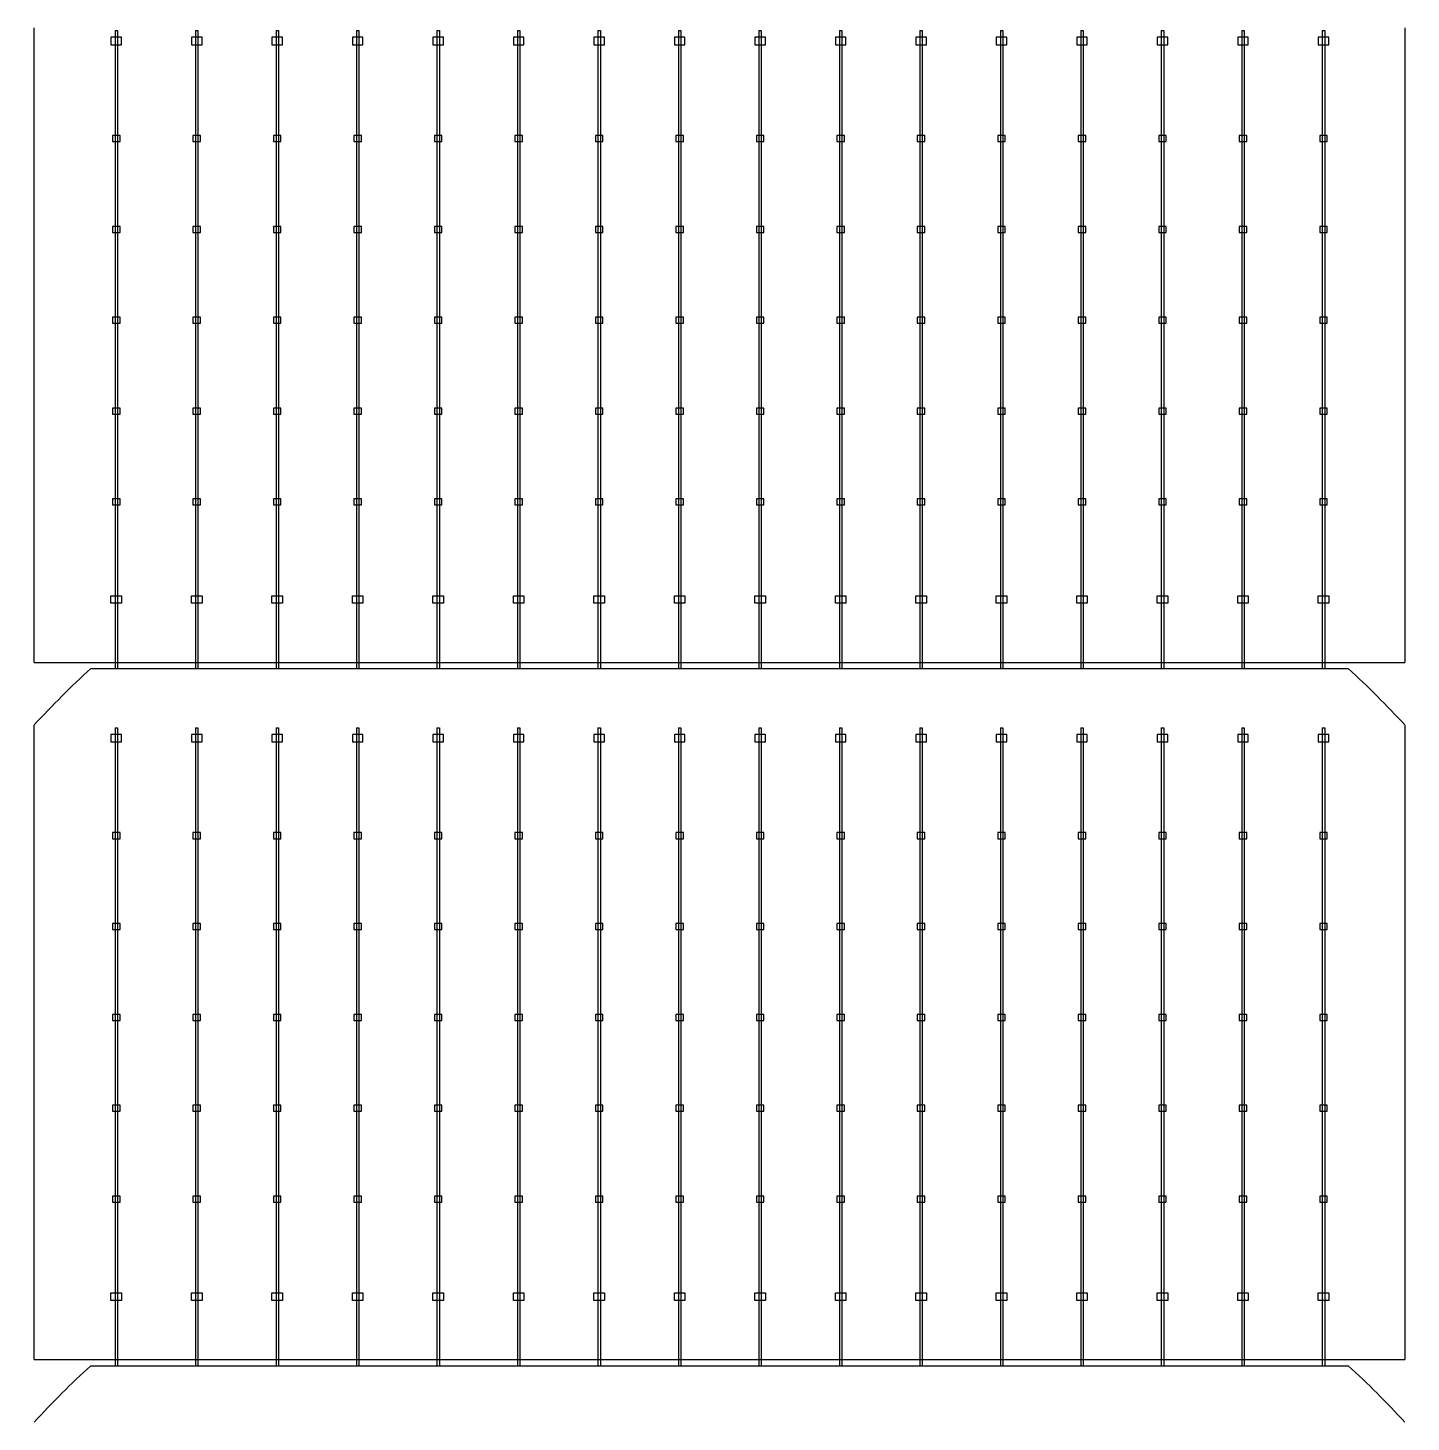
# Model space of a CAD drawing. Header units: millimetres. Extents: x 10297564 to 11610295, y -9287743 to -8409454.
# Drawn here: x 10669964 to 10671439, y -9202098 to -9200612 of the extents above; entities that cross this region are included whole.
import ezdxf

# ---------------------------------------------------------------- set-up
doc = ezdxf.new("R2010")
doc.units = ezdxf.units.MM
doc.header["$LTSCALE"] = 100
doc.layers.add('TEXTLINE', color=1, linetype='Continuous')

# ---------------------------------------------------------------- blocks, each defined once
blk = doc.blocks.new('635W')
for p, q in [((10686473.86, -10025691.11), (10686473.86, -10025775.92)), ((10686474.18, -10025691.11), (10686474.18, -10025775.92)), ((10686484.56, -10025691.11), (10686484.56, -10025775.92)), ((10686484.88, -10025691.11), (10686484.88, -10025775.92)), ((10686495.26, -10025691.11), (10686495.26, -10025775.92)), ((10686495.58, -10025691.11), (10686495.58, -10025775.92)), ((10686505.96, -10025691.11), (10686505.96, -10025775.92)), ((10686506.28, -10025691.11), (10686506.28, -10025775.92)), ((10686516.66, -10025691.11), (10686516.66, -10025775.92)), ((10686516.98, -10025691.11), (10686516.98, -10025775.92)), ((10686527.36, -10025691.11), (10686527.36, -10025775.92)), ((10686527.68, -10025691.11), (10686527.68, -10025775.92)), ((10686538.06, -10025691.11), (10686538.06, -10025775.92)), ((10686538.38, -10025691.11), (10686538.38, -10025775.92)), ((10686548.76, -10025691.11), (10686548.76, -10025775.92)), ((10686549.08, -10025691.11), (10686549.08, -10025775.92)), ((10686559.46, -10025691.11), (10686559.46, -10025775.92)), ((10686559.78, -10025691.11), (10686559.78, -10025775.92)), ((10686570.16, -10025691.11), (10686570.16, -10025775.92)), ((10686570.48, -10025691.11), (10686570.48, -10025775.92)), ((10686580.86, -10025691.11), (10686580.86, -10025775.92)), ((10686581.18, -10025691.11), (10686581.18, -10025775.92)), ((10686591.56, -10025691.11), (10686591.56, -10025775.92)), ((10686591.88, -10025691.11), (10686591.88, -10025775.92)), ((10686602.26, -10025691.11), (10686602.26, -10025775.92)), ((10686602.58, -10025691.11), (10686602.58, -10025775.92)), ((10686612.96, -10025691.11), (10686612.96, -10025775.92)), ((10686613.28, -10025691.11), (10686613.28, -10025775.92)), ((10686623.66, -10025691.11), (10686623.66, -10025775.92)), ((10686623.98, -10025691.11), (10686623.98, -10025775.92)), ((10686634.36, -10025691.11), (10686634.36, -10025775.92)), ((10686634.68, -10025691.11), (10686634.68, -10025775.92)), ((10686463.12, -10025775.11), (10686645.32, -10025775.11)), ((10686473.86, -10025783.79), (10686473.86, -10025868.59)), ((10686474.18, -10025783.79), (10686474.18, -10025868.59)), ((10686484.56, -10025783.79), (10686484.56, -10025868.59)), ((10686484.88, -10025783.79), (10686484.88, -10025868.59)), ((10686495.26, -10025783.79), (10686495.26, -10025868.59)), ((10686495.58, -10025783.79), (10686495.58, -10025868.59)), ((10686505.96, -10025783.79), (10686505.96, -10025868.59)), ((10686506.28, -10025783.79), (10686506.28, -10025868.59)), ((10686516.66, -10025783.79), (10686516.66, -10025868.59)), ((10686516.98, -10025783.79), (10686516.98, -10025868.59)), ((10686527.36, -10025783.79), (10686527.36, -10025868.59)), ((10686527.68, -10025783.79), (10686527.68, -10025868.59)), ((10686538.06, -10025783.79), (10686538.06, -10025868.59)), ((10686538.38, -10025783.79), (10686538.38, -10025868.59)), ((10686548.76, -10025783.79), (10686548.76, -10025868.59)), ((10686549.08, -10025783.79), (10686549.08, -10025868.59)), ((10686559.46, -10025783.79), (10686559.46, -10025868.59)), ((10686559.78, -10025783.79), (10686559.78, -10025868.59)), ((10686570.16, -10025783.79), (10686570.16, -10025868.59)), ((10686570.48, -10025783.79), (10686570.48, -10025868.59)), ((10686580.86, -10025783.79), (10686580.86, -10025868.59)), ((10686581.18, -10025783.79), (10686581.18, -10025868.59)), ((10686591.56, -10025783.79), (10686591.56, -10025868.59)), ((10686591.88, -10025783.79), (10686591.88, -10025868.59)), ((10686602.26, -10025783.79), (10686602.26, -10025868.59)), ((10686602.58, -10025783.79), (10686602.58, -10025868.59)), ((10686612.96, -10025783.79), (10686612.96, -10025868.59)), ((10686613.28, -10025783.79), (10686613.28, -10025868.59)), ((10686623.66, -10025783.79), (10686623.66, -10025868.59)), ((10686623.98, -10025783.79), (10686623.98, -10025868.59)), ((10686634.36, -10025783.79), (10686634.36, -10025868.59)), ((10686634.68, -10025783.79), (10686634.68, -10025868.59)), ((10686463.12, -10025867.79), (10686645.32, -10025867.79))]:
    blk.add_line(p, q)
for points in [[(10686463.12, -10025775.11), (10686463.12, -10025690.74)], [(10686645.32, -10025690.74), (10686645.32, -10025775.11)], [(10686473.86, -10025691.11), (10686474.18, -10025691.11)], [(10686484.56, -10025691.11), (10686484.88, -10025691.11)], [(10686495.26, -10025691.11), (10686495.58, -10025691.11)], [(10686505.96, -10025691.11), (10686506.28, -10025691.11)], [(10686516.66, -10025691.11), (10686516.98, -10025691.11)], [(10686527.36, -10025691.11), (10686527.68, -10025691.11)], [(10686538.06, -10025691.11), (10686538.38, -10025691.11)], [(10686548.76, -10025691.11), (10686549.08, -10025691.11)], [(10686559.46, -10025691.11), (10686559.78, -10025691.11)], [(10686570.16, -10025691.11), (10686570.48, -10025691.11)], [(10686580.86, -10025691.11), (10686581.18, -10025691.11)], [(10686591.56, -10025691.11), (10686591.88, -10025691.11)], [(10686602.26, -10025691.11), (10686602.58, -10025691.11)], [(10686612.96, -10025691.11), (10686613.28, -10025691.11)], [(10686623.66, -10025691.11), (10686623.98, -10025691.11)], [(10686634.36, -10025691.11), (10686634.68, -10025691.11)], [(10686470.63, -10025775.91), (10686637.82, -10025775.91)], [(10686463.12, -10025867.79), (10686463.12, -10025783.42)], [(10686645.32, -10025783.42), (10686645.32, -10025867.79)], [(10686473.86, -10025783.79), (10686474.18, -10025783.79)], [(10686484.56, -10025783.79), (10686484.88, -10025783.79)], [(10686495.26, -10025783.79), (10686495.58, -10025783.79)], [(10686505.96, -10025783.79), (10686506.28, -10025783.79)], [(10686516.66, -10025783.79), (10686516.98, -10025783.79)], [(10686527.36, -10025783.79), (10686527.68, -10025783.79)], [(10686538.06, -10025783.79), (10686538.38, -10025783.79)], [(10686548.76, -10025783.79), (10686549.08, -10025783.79)], [(10686559.46, -10025783.79), (10686559.78, -10025783.79)], [(10686570.16, -10025783.79), (10686570.48, -10025783.79)], [(10686580.86, -10025783.79), (10686581.18, -10025783.79)], [(10686591.56, -10025783.79), (10686591.88, -10025783.79)], [(10686602.26, -10025783.79), (10686602.58, -10025783.79)], [(10686612.96, -10025783.79), (10686613.28, -10025783.79)], [(10686623.66, -10025783.79), (10686623.98, -10025783.79)], [(10686634.36, -10025783.79), (10686634.68, -10025783.79)], [(10686470.63, -10025868.59), (10686637.82, -10025868.59)]]:
    blk.add_lwpolyline(points)
for points in [[(10686474.72, -10025692.98), (10686474.72, -10025691.98), (10686473.32, -10025691.98), (10686473.32, -10025692.98)], [(10686485.42, -10025692.98), (10686485.42, -10025691.98), (10686484.02, -10025691.98), (10686484.02, -10025692.98)], [(10686496.12, -10025692.98), (10686496.12, -10025691.98), (10686494.72, -10025691.98), (10686494.72, -10025692.98)], [(10686506.82, -10025692.98), (10686506.82, -10025691.98), (10686505.42, -10025691.98), (10686505.42, -10025692.98)], [(10686517.52, -10025692.98), (10686517.52, -10025691.98), (10686516.12, -10025691.98), (10686516.12, -10025692.98)], [(10686528.22, -10025692.98), (10686528.22, -10025691.98), (10686526.82, -10025691.98), (10686526.82, -10025692.98)], [(10686538.92, -10025692.98), (10686538.92, -10025691.98), (10686537.52, -10025691.98), (10686537.52, -10025692.98)], [(10686549.62, -10025692.98), (10686549.62, -10025691.98), (10686548.22, -10025691.98), (10686548.22, -10025692.98)], [(10686560.32, -10025692.98), (10686560.32, -10025691.98), (10686558.92, -10025691.98), (10686558.92, -10025692.98)], [(10686571.02, -10025692.98), (10686571.02, -10025691.98), (10686569.62, -10025691.98), (10686569.62, -10025692.98)], [(10686581.72, -10025692.98), (10686581.72, -10025691.98), (10686580.32, -10025691.98), (10686580.32, -10025692.98)], [(10686592.42, -10025692.98), (10686592.42, -10025691.98), (10686591.02, -10025691.98), (10686591.02, -10025692.98)], [(10686603.12, -10025692.98), (10686603.12, -10025691.98), (10686601.72, -10025691.98), (10686601.72, -10025692.98)], [(10686613.82, -10025692.98), (10686613.82, -10025691.98), (10686612.42, -10025691.98), (10686612.42, -10025692.98)], [(10686624.52, -10025692.98), (10686624.52, -10025691.98), (10686623.12, -10025691.98), (10686623.12, -10025692.98)], [(10686635.22, -10025692.98), (10686635.22, -10025691.98), (10686633.82, -10025691.98), (10686633.82, -10025692.98)], [(10686473.52, -10025705.85), (10686474.52, -10025705.85), (10686474.52, -10025705.05), (10686473.52, -10025705.05)], [(10686484.22, -10025705.85), (10686485.22, -10025705.85), (10686485.22, -10025705.05), (10686484.22, -10025705.05)], [(10686494.92, -10025705.85), (10686495.92, -10025705.85), (10686495.92, -10025705.05), (10686494.92, -10025705.05)], [(10686505.62, -10025705.85), (10686506.62, -10025705.85), (10686506.62, -10025705.05), (10686505.62, -10025705.05)], [(10686516.32, -10025705.85), (10686517.32, -10025705.85), (10686517.32, -10025705.05), (10686516.32, -10025705.05)], [(10686527.02, -10025705.85), (10686528.02, -10025705.85), (10686528.02, -10025705.05), (10686527.02, -10025705.05)], [(10686537.72, -10025705.85), (10686538.72, -10025705.85), (10686538.72, -10025705.05), (10686537.72, -10025705.05)], [(10686548.42, -10025705.85), (10686549.42, -10025705.85), (10686549.42, -10025705.05), (10686548.42, -10025705.05)], [(10686559.12, -10025705.85), (10686560.12, -10025705.85), (10686560.12, -10025705.05), (10686559.12, -10025705.05)], [(10686569.82, -10025705.85), (10686570.82, -10025705.85), (10686570.82, -10025705.05), (10686569.82, -10025705.05)], [(10686580.52, -10025705.85), (10686581.52, -10025705.85), (10686581.52, -10025705.05), (10686580.52, -10025705.05)], [(10686591.22, -10025705.85), (10686592.22, -10025705.85), (10686592.22, -10025705.05), (10686591.22, -10025705.05)], [(10686601.92, -10025705.85), (10686602.92, -10025705.85), (10686602.92, -10025705.05), (10686601.92, -10025705.05)], [(10686612.62, -10025705.85), (10686613.62, -10025705.85), (10686613.62, -10025705.05), (10686612.62, -10025705.05)], [(10686623.32, -10025705.85), (10686624.32, -10025705.85), (10686624.32, -10025705.05), (10686623.32, -10025705.05)], [(10686634.02, -10025705.85), (10686635.02, -10025705.85), (10686635.02, -10025705.05), (10686634.02, -10025705.05)], [(10686473.52, -10025717.93), (10686474.52, -10025717.93), (10686474.52, -10025717.13), (10686473.52, -10025717.13)], [(10686484.22, -10025717.93), (10686485.22, -10025717.93), (10686485.22, -10025717.13), (10686484.22, -10025717.13)], [(10686494.92, -10025717.93), (10686495.92, -10025717.93), (10686495.92, -10025717.13), (10686494.92, -10025717.13)], [(10686505.62, -10025717.93), (10686506.62, -10025717.93), (10686506.62, -10025717.13), (10686505.62, -10025717.13)], [(10686516.32, -10025717.93), (10686517.32, -10025717.93), (10686517.32, -10025717.13), (10686516.32, -10025717.13)], [(10686527.02, -10025717.93), (10686528.02, -10025717.93), (10686528.02, -10025717.13), (10686527.02, -10025717.13)], [(10686537.72, -10025717.93), (10686538.72, -10025717.93), (10686538.72, -10025717.13), (10686537.72, -10025717.13)], [(10686548.42, -10025717.93), (10686549.42, -10025717.93), (10686549.42, -10025717.13), (10686548.42, -10025717.13)], [(10686559.12, -10025717.93), (10686560.12, -10025717.93), (10686560.12, -10025717.13), (10686559.12, -10025717.13)], [(10686569.82, -10025717.93), (10686570.82, -10025717.93), (10686570.82, -10025717.13), (10686569.82, -10025717.13)], [(10686580.52, -10025717.93), (10686581.52, -10025717.93), (10686581.52, -10025717.13), (10686580.52, -10025717.13)], [(10686591.22, -10025717.93), (10686592.22, -10025717.93), (10686592.22, -10025717.13), (10686591.22, -10025717.13)], [(10686601.92, -10025717.93), (10686602.92, -10025717.93), (10686602.92, -10025717.13), (10686601.92, -10025717.13)], [(10686612.62, -10025717.93), (10686613.62, -10025717.93), (10686613.62, -10025717.13), (10686612.62, -10025717.13)], [(10686623.32, -10025717.93), (10686624.32, -10025717.93), (10686624.32, -10025717.13), (10686623.32, -10025717.13)], [(10686634.02, -10025717.93), (10686635.02, -10025717.93), (10686635.02, -10025717.13), (10686634.02, -10025717.13)], [(10686473.52, -10025730.01), (10686474.52, -10025730.01), (10686474.52, -10025729.21), (10686473.52, -10025729.21)], [(10686484.22, -10025730.01), (10686485.22, -10025730.01), (10686485.22, -10025729.21), (10686484.22, -10025729.21)], [(10686494.92, -10025730.01), (10686495.92, -10025730.01), (10686495.92, -10025729.21), (10686494.92, -10025729.21)], [(10686505.62, -10025730.01), (10686506.62, -10025730.01), (10686506.62, -10025729.21), (10686505.62, -10025729.21)], [(10686516.32, -10025730.01), (10686517.32, -10025730.01), (10686517.32, -10025729.21), (10686516.32, -10025729.21)], [(10686527.02, -10025730.01), (10686528.02, -10025730.01), (10686528.02, -10025729.21), (10686527.02, -10025729.21)], [(10686537.72, -10025730.01), (10686538.72, -10025730.01), (10686538.72, -10025729.21), (10686537.72, -10025729.21)], [(10686548.42, -10025730.01), (10686549.42, -10025730.01), (10686549.42, -10025729.21), (10686548.42, -10025729.21)], [(10686559.12, -10025730.01), (10686560.12, -10025730.01), (10686560.12, -10025729.21), (10686559.12, -10025729.21)], [(10686569.82, -10025730.01), (10686570.82, -10025730.01), (10686570.82, -10025729.21), (10686569.82, -10025729.21)], [(10686580.52, -10025730.01), (10686581.52, -10025730.01), (10686581.52, -10025729.21), (10686580.52, -10025729.21)], [(10686591.22, -10025730.01), (10686592.22, -10025730.01), (10686592.22, -10025729.21), (10686591.22, -10025729.21)], [(10686601.92, -10025730.01), (10686602.92, -10025730.01), (10686602.92, -10025729.21), (10686601.92, -10025729.21)], [(10686612.62, -10025730.01), (10686613.62, -10025730.01), (10686613.62, -10025729.21), (10686612.62, -10025729.21)], [(10686623.32, -10025730.01), (10686624.32, -10025730.01), (10686624.32, -10025729.21), (10686623.32, -10025729.21)], [(10686634.02, -10025730.01), (10686635.02, -10025730.01), (10686635.02, -10025729.21), (10686634.02, -10025729.21)], [(10686473.52, -10025742.09), (10686474.52, -10025742.09), (10686474.52, -10025741.29), (10686473.52, -10025741.29)], [(10686484.22, -10025742.09), (10686485.22, -10025742.09), (10686485.22, -10025741.29), (10686484.22, -10025741.29)], [(10686494.92, -10025742.09), (10686495.92, -10025742.09), (10686495.92, -10025741.29), (10686494.92, -10025741.29)], [(10686505.62, -10025742.09), (10686506.62, -10025742.09), (10686506.62, -10025741.29), (10686505.62, -10025741.29)], [(10686516.32, -10025742.09), (10686517.32, -10025742.09), (10686517.32, -10025741.29), (10686516.32, -10025741.29)], [(10686527.02, -10025742.09), (10686528.02, -10025742.09), (10686528.02, -10025741.29), (10686527.02, -10025741.29)], [(10686537.72, -10025742.09), (10686538.72, -10025742.09), (10686538.72, -10025741.29), (10686537.72, -10025741.29)], [(10686548.42, -10025742.09), (10686549.42, -10025742.09), (10686549.42, -10025741.29), (10686548.42, -10025741.29)], [(10686559.12, -10025742.09), (10686560.12, -10025742.09), (10686560.12, -10025741.29), (10686559.12, -10025741.29)], [(10686569.82, -10025742.09), (10686570.82, -10025742.09), (10686570.82, -10025741.29), (10686569.82, -10025741.29)], [(10686580.52, -10025742.09), (10686581.52, -10025742.09), (10686581.52, -10025741.29), (10686580.52, -10025741.29)], [(10686591.22, -10025742.09), (10686592.22, -10025742.09), (10686592.22, -10025741.29), (10686591.22, -10025741.29)], [(10686601.92, -10025742.09), (10686602.92, -10025742.09), (10686602.92, -10025741.29), (10686601.92, -10025741.29)], [(10686612.62, -10025742.09), (10686613.62, -10025742.09), (10686613.62, -10025741.29), (10686612.62, -10025741.29)], [(10686623.32, -10025742.09), (10686624.32, -10025742.09), (10686624.32, -10025741.29), (10686623.32, -10025741.29)], [(10686634.02, -10025742.09), (10686635.02, -10025742.09), (10686635.02, -10025741.29), (10686634.02, -10025741.29)], [(10686473.52, -10025754.17), (10686474.52, -10025754.17), (10686474.52, -10025753.37), (10686473.52, -10025753.37)], [(10686484.22, -10025754.17), (10686485.22, -10025754.17), (10686485.22, -10025753.37), (10686484.22, -10025753.37)], [(10686494.92, -10025754.17), (10686495.92, -10025754.17), (10686495.92, -10025753.37), (10686494.92, -10025753.37)], [(10686505.62, -10025754.17), (10686506.62, -10025754.17), (10686506.62, -10025753.37), (10686505.62, -10025753.37)], [(10686516.32, -10025754.17), (10686517.32, -10025754.17), (10686517.32, -10025753.37), (10686516.32, -10025753.37)], [(10686527.02, -10025754.17), (10686528.02, -10025754.17), (10686528.02, -10025753.37), (10686527.02, -10025753.37)], [(10686537.72, -10025754.17), (10686538.72, -10025754.17), (10686538.72, -10025753.37), (10686537.72, -10025753.37)], [(10686548.42, -10025754.17), (10686549.42, -10025754.17), (10686549.42, -10025753.37), (10686548.42, -10025753.37)], [(10686559.12, -10025754.17), (10686560.12, -10025754.17), (10686560.12, -10025753.37), (10686559.12, -10025753.37)], [(10686569.82, -10025754.17), (10686570.82, -10025754.17), (10686570.82, -10025753.37), (10686569.82, -10025753.37)], [(10686580.52, -10025754.17), (10686581.52, -10025754.17), (10686581.52, -10025753.37), (10686580.52, -10025753.37)], [(10686591.22, -10025754.17), (10686592.22, -10025754.17), (10686592.22, -10025753.37), (10686591.22, -10025753.37)], [(10686601.92, -10025754.17), (10686602.92, -10025754.17), (10686602.92, -10025753.37), (10686601.92, -10025753.37)], [(10686612.62, -10025754.17), (10686613.62, -10025754.17), (10686613.62, -10025753.37), (10686612.62, -10025753.37)], [(10686623.32, -10025754.17), (10686624.32, -10025754.17), (10686624.32, -10025753.37), (10686623.32, -10025753.37)], [(10686634.02, -10025754.17), (10686635.02, -10025754.17), (10686635.02, -10025753.37), (10686634.02, -10025753.37)], [(10686474.72, -10025766.24), (10686474.72, -10025767.24), (10686473.32, -10025767.24), (10686473.32, -10025766.24)], [(10686485.42, -10025766.24), (10686485.42, -10025767.24), (10686484.02, -10025767.24), (10686484.02, -10025766.24)], [(10686496.12, -10025766.24), (10686496.12, -10025767.24), (10686494.72, -10025767.24), (10686494.72, -10025766.24)], [(10686506.82, -10025766.24), (10686506.82, -10025767.24), (10686505.42, -10025767.24), (10686505.42, -10025766.24)], [(10686517.52, -10025766.24), (10686517.52, -10025767.24), (10686516.12, -10025767.24), (10686516.12, -10025766.24)], [(10686528.22, -10025766.24), (10686528.22, -10025767.24), (10686526.82, -10025767.24), (10686526.82, -10025766.24)], [(10686538.92, -10025766.24), (10686538.92, -10025767.24), (10686537.52, -10025767.24), (10686537.52, -10025766.24)], [(10686549.62, -10025766.24), (10686549.62, -10025767.24), (10686548.22, -10025767.24), (10686548.22, -10025766.24)], [(10686560.32, -10025766.24), (10686560.32, -10025767.24), (10686558.92, -10025767.24), (10686558.92, -10025766.24)], [(10686571.02, -10025766.24), (10686571.02, -10025767.24), (10686569.62, -10025767.24), (10686569.62, -10025766.24)], [(10686581.72, -10025766.24), (10686581.72, -10025767.24), (10686580.32, -10025767.24), (10686580.32, -10025766.24)], [(10686592.42, -10025766.24), (10686592.42, -10025767.24), (10686591.02, -10025767.24), (10686591.02, -10025766.24)], [(10686603.12, -10025766.24), (10686603.12, -10025767.24), (10686601.72, -10025767.24), (10686601.72, -10025766.24)], [(10686613.82, -10025766.24), (10686613.82, -10025767.24), (10686612.42, -10025767.24), (10686612.42, -10025766.24)], [(10686624.52, -10025766.24), (10686624.52, -10025767.24), (10686623.12, -10025767.24), (10686623.12, -10025766.24)], [(10686635.22, -10025766.24), (10686635.22, -10025767.24), (10686633.82, -10025767.24), (10686633.82, -10025766.24)], [(10686474.72, -10025785.66), (10686474.72, -10025784.66), (10686473.32, -10025784.66), (10686473.32, -10025785.66)], [(10686485.42, -10025785.66), (10686485.42, -10025784.66), (10686484.02, -10025784.66), (10686484.02, -10025785.66)], [(10686496.12, -10025785.66), (10686496.12, -10025784.66), (10686494.72, -10025784.66), (10686494.72, -10025785.66)], [(10686506.82, -10025785.66), (10686506.82, -10025784.66), (10686505.42, -10025784.66), (10686505.42, -10025785.66)], [(10686517.52, -10025785.66), (10686517.52, -10025784.66), (10686516.12, -10025784.66), (10686516.12, -10025785.66)], [(10686528.22, -10025785.66), (10686528.22, -10025784.66), (10686526.82, -10025784.66), (10686526.82, -10025785.66)], [(10686538.92, -10025785.66), (10686538.92, -10025784.66), (10686537.52, -10025784.66), (10686537.52, -10025785.66)], [(10686549.62, -10025785.66), (10686549.62, -10025784.66), (10686548.22, -10025784.66), (10686548.22, -10025785.66)], [(10686560.32, -10025785.66), (10686560.32, -10025784.66), (10686558.92, -10025784.66), (10686558.92, -10025785.66)], [(10686571.02, -10025785.66), (10686571.02, -10025784.66), (10686569.62, -10025784.66), (10686569.62, -10025785.66)], [(10686581.72, -10025785.66), (10686581.72, -10025784.66), (10686580.32, -10025784.66), (10686580.32, -10025785.66)], [(10686592.42, -10025785.66), (10686592.42, -10025784.66), (10686591.02, -10025784.66), (10686591.02, -10025785.66)], [(10686603.12, -10025785.66), (10686603.12, -10025784.66), (10686601.72, -10025784.66), (10686601.72, -10025785.66)], [(10686613.82, -10025785.66), (10686613.82, -10025784.66), (10686612.42, -10025784.66), (10686612.42, -10025785.66)], [(10686624.52, -10025785.66), (10686624.52, -10025784.66), (10686623.12, -10025784.66), (10686623.12, -10025785.66)], [(10686635.22, -10025785.66), (10686635.22, -10025784.66), (10686633.82, -10025784.66), (10686633.82, -10025785.66)], [(10686473.52, -10025798.53), (10686474.52, -10025798.53), (10686474.52, -10025797.73), (10686473.52, -10025797.73)], [(10686484.22, -10025798.53), (10686485.22, -10025798.53), (10686485.22, -10025797.73), (10686484.22, -10025797.73)], [(10686494.92, -10025798.53), (10686495.92, -10025798.53), (10686495.92, -10025797.73), (10686494.92, -10025797.73)], [(10686505.62, -10025798.53), (10686506.62, -10025798.53), (10686506.62, -10025797.73), (10686505.62, -10025797.73)], [(10686516.32, -10025798.53), (10686517.32, -10025798.53), (10686517.32, -10025797.73), (10686516.32, -10025797.73)], [(10686527.02, -10025798.53), (10686528.02, -10025798.53), (10686528.02, -10025797.73), (10686527.02, -10025797.73)], [(10686537.72, -10025798.53), (10686538.72, -10025798.53), (10686538.72, -10025797.73), (10686537.72, -10025797.73)], [(10686548.42, -10025798.53), (10686549.42, -10025798.53), (10686549.42, -10025797.73), (10686548.42, -10025797.73)], [(10686559.12, -10025798.53), (10686560.12, -10025798.53), (10686560.12, -10025797.73), (10686559.12, -10025797.73)], [(10686569.82, -10025798.53), (10686570.82, -10025798.53), (10686570.82, -10025797.73), (10686569.82, -10025797.73)], [(10686580.52, -10025798.53), (10686581.52, -10025798.53), (10686581.52, -10025797.73), (10686580.52, -10025797.73)], [(10686591.22, -10025798.53), (10686592.22, -10025798.53), (10686592.22, -10025797.73), (10686591.22, -10025797.73)], [(10686601.92, -10025798.53), (10686602.92, -10025798.53), (10686602.92, -10025797.73), (10686601.92, -10025797.73)], [(10686612.62, -10025798.53), (10686613.62, -10025798.53), (10686613.62, -10025797.73), (10686612.62, -10025797.73)], [(10686623.32, -10025798.53), (10686624.32, -10025798.53), (10686624.32, -10025797.73), (10686623.32, -10025797.73)], [(10686634.02, -10025798.53), (10686635.02, -10025798.53), (10686635.02, -10025797.73), (10686634.02, -10025797.73)], [(10686473.52, -10025810.61), (10686474.52, -10025810.61), (10686474.52, -10025809.81), (10686473.52, -10025809.81)], [(10686484.22, -10025810.61), (10686485.22, -10025810.61), (10686485.22, -10025809.81), (10686484.22, -10025809.81)], [(10686494.92, -10025810.61), (10686495.92, -10025810.61), (10686495.92, -10025809.81), (10686494.92, -10025809.81)], [(10686505.62, -10025810.61), (10686506.62, -10025810.61), (10686506.62, -10025809.81), (10686505.62, -10025809.81)], [(10686516.32, -10025810.61), (10686517.32, -10025810.61), (10686517.32, -10025809.81), (10686516.32, -10025809.81)], [(10686527.02, -10025810.61), (10686528.02, -10025810.61), (10686528.02, -10025809.81), (10686527.02, -10025809.81)], [(10686537.72, -10025810.61), (10686538.72, -10025810.61), (10686538.72, -10025809.81), (10686537.72, -10025809.81)], [(10686548.42, -10025810.61), (10686549.42, -10025810.61), (10686549.42, -10025809.81), (10686548.42, -10025809.81)], [(10686559.12, -10025810.61), (10686560.12, -10025810.61), (10686560.12, -10025809.81), (10686559.12, -10025809.81)], [(10686569.82, -10025810.61), (10686570.82, -10025810.61), (10686570.82, -10025809.81), (10686569.82, -10025809.81)], [(10686580.52, -10025810.61), (10686581.52, -10025810.61), (10686581.52, -10025809.81), (10686580.52, -10025809.81)], [(10686591.22, -10025810.61), (10686592.22, -10025810.61), (10686592.22, -10025809.81), (10686591.22, -10025809.81)], [(10686601.92, -10025810.61), (10686602.92, -10025810.61), (10686602.92, -10025809.81), (10686601.92, -10025809.81)], [(10686612.62, -10025810.61), (10686613.62, -10025810.61), (10686613.62, -10025809.81), (10686612.62, -10025809.81)], [(10686623.32, -10025810.61), (10686624.32, -10025810.61), (10686624.32, -10025809.81), (10686623.32, -10025809.81)], [(10686634.02, -10025810.61), (10686635.02, -10025810.61), (10686635.02, -10025809.81), (10686634.02, -10025809.81)], [(10686473.52, -10025822.69), (10686474.52, -10025822.69), (10686474.52, -10025821.89), (10686473.52, -10025821.89)], [(10686484.22, -10025822.69), (10686485.22, -10025822.69), (10686485.22, -10025821.89), (10686484.22, -10025821.89)], [(10686494.92, -10025822.69), (10686495.92, -10025822.69), (10686495.92, -10025821.89), (10686494.92, -10025821.89)], [(10686505.62, -10025822.69), (10686506.62, -10025822.69), (10686506.62, -10025821.89), (10686505.62, -10025821.89)], [(10686516.32, -10025822.69), (10686517.32, -10025822.69), (10686517.32, -10025821.89), (10686516.32, -10025821.89)], [(10686527.02, -10025822.69), (10686528.02, -10025822.69), (10686528.02, -10025821.89), (10686527.02, -10025821.89)], [(10686537.72, -10025822.69), (10686538.72, -10025822.69), (10686538.72, -10025821.89), (10686537.72, -10025821.89)], [(10686548.42, -10025822.69), (10686549.42, -10025822.69), (10686549.42, -10025821.89), (10686548.42, -10025821.89)], [(10686559.12, -10025822.69), (10686560.12, -10025822.69), (10686560.12, -10025821.89), (10686559.12, -10025821.89)], [(10686569.82, -10025822.69), (10686570.82, -10025822.69), (10686570.82, -10025821.89), (10686569.82, -10025821.89)], [(10686580.52, -10025822.69), (10686581.52, -10025822.69), (10686581.52, -10025821.89), (10686580.52, -10025821.89)], [(10686591.22, -10025822.69), (10686592.22, -10025822.69), (10686592.22, -10025821.89), (10686591.22, -10025821.89)], [(10686601.92, -10025822.69), (10686602.92, -10025822.69), (10686602.92, -10025821.89), (10686601.92, -10025821.89)], [(10686612.62, -10025822.69), (10686613.62, -10025822.69), (10686613.62, -10025821.89), (10686612.62, -10025821.89)], [(10686623.32, -10025822.69), (10686624.32, -10025822.69), (10686624.32, -10025821.89), (10686623.32, -10025821.89)], [(10686634.02, -10025822.69), (10686635.02, -10025822.69), (10686635.02, -10025821.89), (10686634.02, -10025821.89)], [(10686473.52, -10025834.77), (10686474.52, -10025834.77), (10686474.52, -10025833.97), (10686473.52, -10025833.97)], [(10686484.22, -10025834.77), (10686485.22, -10025834.77), (10686485.22, -10025833.97), (10686484.22, -10025833.97)], [(10686494.92, -10025834.77), (10686495.92, -10025834.77), (10686495.92, -10025833.97), (10686494.92, -10025833.97)], [(10686505.62, -10025834.77), (10686506.62, -10025834.77), (10686506.62, -10025833.97), (10686505.62, -10025833.97)], [(10686516.32, -10025834.77), (10686517.32, -10025834.77), (10686517.32, -10025833.97), (10686516.32, -10025833.97)], [(10686527.02, -10025834.77), (10686528.02, -10025834.77), (10686528.02, -10025833.97), (10686527.02, -10025833.97)], [(10686537.72, -10025834.77), (10686538.72, -10025834.77), (10686538.72, -10025833.97), (10686537.72, -10025833.97)], [(10686548.42, -10025834.77), (10686549.42, -10025834.77), (10686549.42, -10025833.97), (10686548.42, -10025833.97)], [(10686559.12, -10025834.77), (10686560.12, -10025834.77), (10686560.12, -10025833.97), (10686559.12, -10025833.97)], [(10686569.82, -10025834.77), (10686570.82, -10025834.77), (10686570.82, -10025833.97), (10686569.82, -10025833.97)], [(10686580.52, -10025834.77), (10686581.52, -10025834.77), (10686581.52, -10025833.97), (10686580.52, -10025833.97)], [(10686591.22, -10025834.77), (10686592.22, -10025834.77), (10686592.22, -10025833.97), (10686591.22, -10025833.97)], [(10686601.92, -10025834.77), (10686602.92, -10025834.77), (10686602.92, -10025833.97), (10686601.92, -10025833.97)], [(10686612.62, -10025834.77), (10686613.62, -10025834.77), (10686613.62, -10025833.97), (10686612.62, -10025833.97)], [(10686623.32, -10025834.77), (10686624.32, -10025834.77), (10686624.32, -10025833.97), (10686623.32, -10025833.97)], [(10686634.02, -10025834.77), (10686635.02, -10025834.77), (10686635.02, -10025833.97), (10686634.02, -10025833.97)], [(10686473.52, -10025846.85), (10686474.52, -10025846.85), (10686474.52, -10025846.05), (10686473.52, -10025846.05)], [(10686484.22, -10025846.85), (10686485.22, -10025846.85), (10686485.22, -10025846.05), (10686484.22, -10025846.05)], [(10686494.92, -10025846.85), (10686495.92, -10025846.85), (10686495.92, -10025846.05), (10686494.92, -10025846.05)], [(10686505.62, -10025846.85), (10686506.62, -10025846.85), (10686506.62, -10025846.05), (10686505.62, -10025846.05)], [(10686516.32, -10025846.85), (10686517.32, -10025846.85), (10686517.32, -10025846.05), (10686516.32, -10025846.05)], [(10686527.02, -10025846.85), (10686528.02, -10025846.85), (10686528.02, -10025846.05), (10686527.02, -10025846.05)], [(10686537.72, -10025846.85), (10686538.72, -10025846.85), (10686538.72, -10025846.05), (10686537.72, -10025846.05)], [(10686548.42, -10025846.85), (10686549.42, -10025846.85), (10686549.42, -10025846.05), (10686548.42, -10025846.05)], [(10686559.12, -10025846.85), (10686560.12, -10025846.85), (10686560.12, -10025846.05), (10686559.12, -10025846.05)], [(10686569.82, -10025846.85), (10686570.82, -10025846.85), (10686570.82, -10025846.05), (10686569.82, -10025846.05)], [(10686580.52, -10025846.85), (10686581.52, -10025846.85), (10686581.52, -10025846.05), (10686580.52, -10025846.05)], [(10686591.22, -10025846.85), (10686592.22, -10025846.85), (10686592.22, -10025846.05), (10686591.22, -10025846.05)], [(10686601.92, -10025846.85), (10686602.92, -10025846.85), (10686602.92, -10025846.05), (10686601.92, -10025846.05)], [(10686612.62, -10025846.85), (10686613.62, -10025846.85), (10686613.62, -10025846.05), (10686612.62, -10025846.05)], [(10686623.32, -10025846.85), (10686624.32, -10025846.85), (10686624.32, -10025846.05), (10686623.32, -10025846.05)], [(10686634.02, -10025846.85), (10686635.02, -10025846.85), (10686635.02, -10025846.05), (10686634.02, -10025846.05)], [(10686474.72, -10025858.92), (10686474.72, -10025859.92), (10686473.32, -10025859.92), (10686473.32, -10025858.92)], [(10686485.42, -10025858.92), (10686485.42, -10025859.92), (10686484.02, -10025859.92), (10686484.02, -10025858.92)], [(10686496.12, -10025858.92), (10686496.12, -10025859.92), (10686494.72, -10025859.92), (10686494.72, -10025858.92)], [(10686506.82, -10025858.92), (10686506.82, -10025859.92), (10686505.42, -10025859.92), (10686505.42, -10025858.92)], [(10686517.52, -10025858.92), (10686517.52, -10025859.92), (10686516.12, -10025859.92), (10686516.12, -10025858.92)], [(10686528.22, -10025858.92), (10686528.22, -10025859.92), (10686526.82, -10025859.92), (10686526.82, -10025858.92)], [(10686538.92, -10025858.92), (10686538.92, -10025859.92), (10686537.52, -10025859.92), (10686537.52, -10025858.92)], [(10686549.62, -10025858.92), (10686549.62, -10025859.92), (10686548.22, -10025859.92), (10686548.22, -10025858.92)], [(10686560.32, -10025858.92), (10686560.32, -10025859.92), (10686558.92, -10025859.92), (10686558.92, -10025858.92)], [(10686571.02, -10025858.92), (10686571.02, -10025859.92), (10686569.62, -10025859.92), (10686569.62, -10025858.92)], [(10686581.72, -10025858.92), (10686581.72, -10025859.92), (10686580.32, -10025859.92), (10686580.32, -10025858.92)], [(10686592.42, -10025858.92), (10686592.42, -10025859.92), (10686591.02, -10025859.92), (10686591.02, -10025858.92)], [(10686603.12, -10025858.92), (10686603.12, -10025859.92), (10686601.72, -10025859.92), (10686601.72, -10025858.92)], [(10686613.82, -10025858.92), (10686613.82, -10025859.92), (10686612.42, -10025859.92), (10686612.42, -10025858.92)], [(10686624.52, -10025858.92), (10686624.52, -10025859.92), (10686623.12, -10025859.92), (10686623.12, -10025858.92)], [(10686635.22, -10025858.92), (10686635.22, -10025859.92), (10686633.82, -10025859.92), (10686633.82, -10025858.92)]]:
    blk.add_lwpolyline(points, close=True)
for centre, start, end in [((10686554.12, -10025866.91), 132.5369, 137.4631), ((10686554.32, -10025866.91), 42.5369, 47.4631), ((10686554.12, -10025959.59), 132.5369, 137.4631), ((10686554.32, -10025959.59), 42.5369, 47.4631)]:
    blk.add_arc(centre, 123.5, start, end)

msp = doc.modelspace()

# ---------------------------------------------------------------- wipeouts: each hides what was drawn before it
at = {"linetype": 'ByBlock'}
msp.add_wipeout([(10661157.3, -9184124), (10708842.1, -9184124), (10708842.1, -9214922.7), (10661157.3, -9214922.7)], dxfattribs=at).dxf.layer = 'TEXTLINE'

# ---------------------------------------------------------------- next in the draw order: block references
at = {"linetype": 'Continuous', "xscale": 8.019360487611644, "yscale": 8.019360487611644, "zscale": 8.019360487611644}
msp.add_blockref('635W', (-75028629, 71199016.2), dxfattribs=at)

doc.saveas('drawing.dxf')
